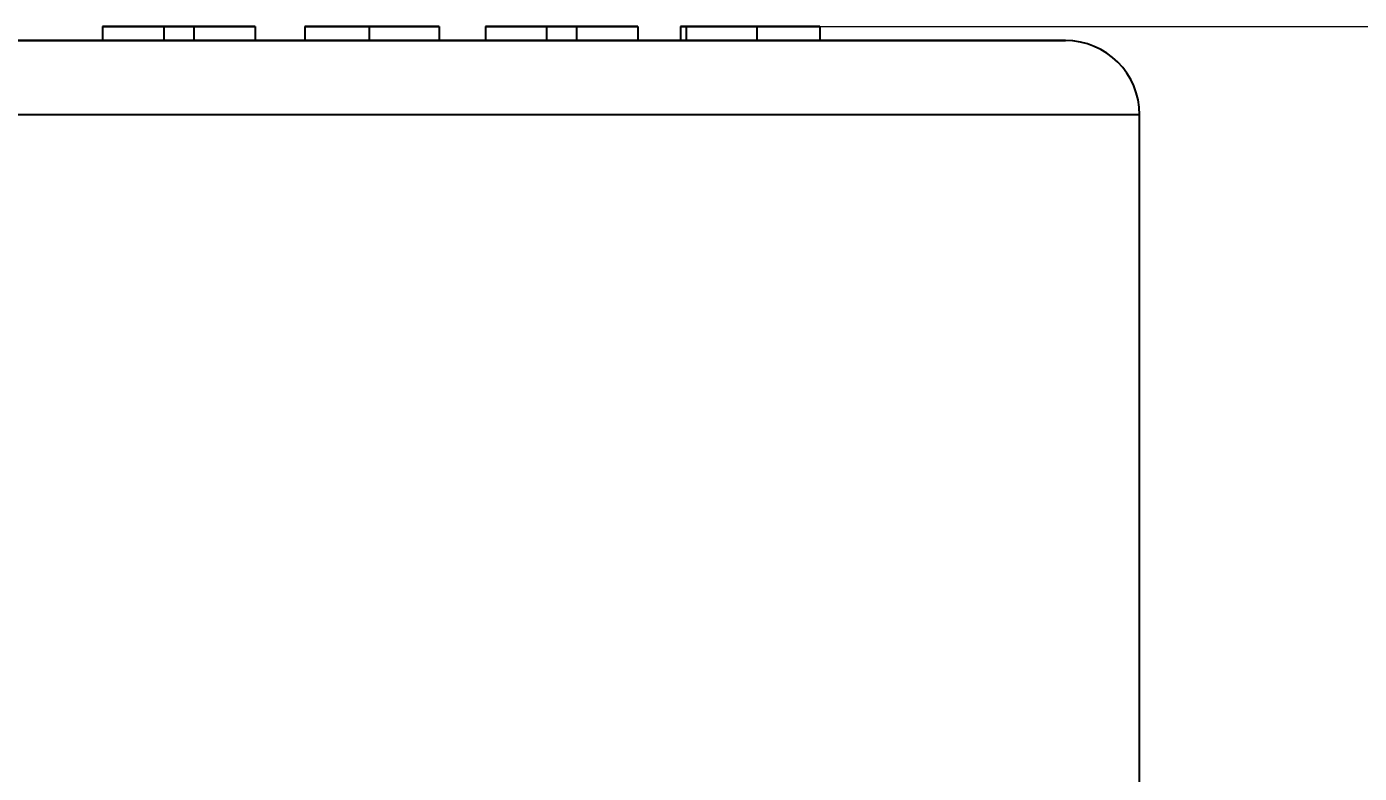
# Model space of a CAD drawing. Header units: millimetres. Extents: x 2126 to 3741, y 477 to 1658.
# Drawn here: x 2422.5 to 2566, y 1094.4 to 1174.8 of the extents above; entities that cross this region are included whole.
import ezdxf

# ---------------------------------------------------------------- set-up
doc = ezdxf.new("R2010")
doc.units = ezdxf.units.MM
doc.layers.add('AM_5', color=3, linetype='Continuous', lineweight=25)
doc.styles.add('SLDTEXTSTYLE1', font='txt.shx', dxfattribs={"width": 0.7, "bigfont": 'gbcbig.shx'})
doc.dimstyles.new('SLDDIMSTYLE12$0', dxfattribs={"dimtxt": 12, "dimasz": 10, "dimexe": 0, "dimexo": 0.0625, "dimgap": 0.875, "dimtad": 1, "dimdec": 1, "dimlfac": 1.8, "dimrnd": 1e-09, "dimzin": 12, "dimdsep": 46, "dimtxsty": 'SLDTEXTSTYLE1', "dimcen": 0.09, "dimdle": 8.16, "dimclrd": 3, "dimclre": 3, "dimadec": 0, "dimazin": 3, "dimtfac": 1, "dimtdec": 1, "dimtofl": 0, "dimtmove": 0, "dimatfit": 3, "dimfxl": 0, "dimfrac": 2, "dimtolj": 1, "dimlwd": 5, "dimlwe": 5, "dimarcsym": 0})

# ---------------------------------------------------------------- blocks, each defined once
blk = doc.blocks.new('*D24')
at = {"layer": 'AM_5', "color": 3, "linetype": 'Continuous', "lineweight": 5, "transparency": 16777216}
for p, q in [((2507.94, 1174.83), (2714.46, 1174.83)), ((2714.46, 1022.33), (2714.46, 1164.83))]:
    blk.add_line(p, q, dxfattribs=at)
at = {"layer": 'AM_5', "color": 3, "lineweight": 5, "transparency": 16777216}
blk.add_line((2564.63, 1012.33), (2714.46, 1012.33), dxfattribs=at)
at = {"layer": 'AM_5', "color": 3, "transparency": 16777216}
for points in [[(2712.8, 1164.83), (2716.13, 1164.83), (2714.46, 1174.83)], [(2712.8, 1022.33), (2716.13, 1022.33), (2714.46, 1012.33)]]:
    blk.add_solid(points, dxfattribs=at)
at = {"layer": 'Defpoints', "color": 0, "transparency": 16777216}
for p in [(2507.87, 1174.83), (2714.46, 1174.83), (2564.57, 1012.33)]:
    blk.add_point(p, dxfattribs=at)
at = {"layer": 'AM_5', "color": 0, "transparency": 16777216, "insert": (2707.59, 1093.58), "char_height": 12, "attachment_point": 5, "rotation": 90, "style": 'SLDTEXTSTYLE1'}
blk.add_mtext('\\A1;165', dxfattribs=at)

msp = doc.modelspace()

# ---------------------------------------------------------------- linework, layer by layer
at = {"color": 7, "linetype": 'Continuous', "lineweight": 25}
for p, q in [((2437.237, 1174.829), (2430.65, 1174.829)), ((2430.65, 1174.829), (2434.544, 1174.829)), ((2430.65, 1174.829), (2430.65, 1173.329)), ((2434.544, 1174.829), (2436.361, 1174.829)), ((2436.361, 1174.829), (2441.377, 1174.829)), ((2440.647, 1174.829), (2437.078, 1174.829)), ((2437.078, 1174.829), (2438.87, 1174.829)), ((2440.506, 1174.829), (2437.237, 1174.829)), ((2437.237, 1174.829), (2437.237, 1173.329)), ((2438.87, 1174.829), (2440.647, 1174.829)), ((2440.506, 1173.329), (2440.506, 1174.829)), ((2447.071, 1174.829), (2440.506, 1174.829)), ((2441.377, 1174.829), (2443.195, 1174.829)), ((2443.195, 1174.829), (2447.071, 1174.829)), ((2447.071, 1174.829), (2447.071, 1173.329)), ((2452.434, 1174.829), (2456.134, 1174.829)), ((2459.896, 1174.829), (2452.434, 1174.829)), ((2452.434, 1174.829), (2452.434, 1174.829)), ((2452.434, 1174.829), (2455.426, 1174.829)), ((2452.434, 1174.829), (2452.434, 1173.329)), ((2455.426, 1174.829), (2455.672, 1174.829)), ((2455.875, 1174.829), (2455.875, 1174.829)), ((2455.875, 1174.829), (2459.896, 1174.829)), ((2459.355, 1174.829), (2459.355, 1173.329)), ((2459.896, 1174.829), (2459.896, 1174.829)), ((2466.906, 1174.829), (2466.906, 1173.329)), ((2478.464, 1174.829), (2471.877, 1174.829)), ((2471.877, 1174.829), (2475.771, 1174.829)), ((2471.877, 1174.829), (2471.877, 1173.329)), ((2475.771, 1174.829), (2477.588, 1174.829)), ((2477.588, 1174.829), (2482.604, 1174.829)), ((2481.874, 1174.829), (2478.305, 1174.829)), ((2478.305, 1174.829), (2480.098, 1174.829)), ((2481.733, 1174.829), (2478.464, 1174.829)), ((2478.464, 1174.829), (2478.464, 1173.329)), ((2480.098, 1174.829), (2481.874, 1174.829)), ((2481.733, 1173.329), (2481.733, 1174.829)), ((2488.298, 1174.829), (2481.733, 1174.829)), ((2482.604, 1174.829), (2484.422, 1174.829)), ((2484.422, 1174.829), (2488.298, 1174.829)), ((2488.298, 1174.829), (2488.298, 1173.329)), ((2497.815, 1174.829), (2492.882, 1174.829)), ((2492.882, 1174.829), (2496.732, 1174.829)), ((2492.882, 1174.829), (2492.882, 1173.329)), ((2493.529, 1173.329), (2493.529, 1174.829)), ((2496.732, 1174.829), (2501.405, 1174.829)), ((2500.974, 1174.829), (2504.045, 1174.829)), ((2501.101, 1174.829), (2501.101, 1173.329)), ((2507.873, 1174.829), (2501.101, 1174.829)), ((2501.405, 1174.829), (2504.045, 1174.829)), ((2504.045, 1174.829), (2501.753, 1174.829)), ((2504.045, 1174.829), (2504.045, 1174.829)), ((2504.045, 1174.829), (2507.873, 1174.829)), ((2504.045, 1174.829), (2504.045, 1174.829)), ((2507.873, 1174.829), (2507.873, 1174.829)), ((2507.873, 1174.829), (2507.873, 1173.329)), ((2507.873, 1174.829), (2507.873, 1173.329)), ((2430.65, 1173.329), (2437.237, 1173.329)), ((2437.237, 1173.329), (2440.506, 1173.329)), ((2440.506, 1173.329), (2447.071, 1173.329)), ((2466.906, 1173.33), (2471.877, 1173.33)), ((2471.877, 1173.329), (2478.464, 1173.329)), ((2478.464, 1173.329), (2481.733, 1173.329)), ((2481.733, 1173.329), (2488.298, 1173.329)), ((2488.298, 1173.33), (2492.882, 1173.33)), ((2492.882, 1173.329), (2493.529, 1173.329)), ((2501.101, 1173.329), (2507.873, 1173.329)), ((2507.873, 1173.329), (2507.873, 1173.329)), ((2542.329, 1059.299), (2542.329, 1165.329))]:
    msp.add_line(p, q, dxfattribs=at)
at = {"color": 7, "linetype": 'Continuous', "lineweight": 25, "flags": 128}
msp.add_lwpolyline([(2542.329, 1165.329), (2542.151, 1165.329), (2541.616, 1165.329), (2540.729, 1165.329), (2539.493, 1165.329), (2537.915, 1165.329), (2536.003, 1165.329), (2533.766, 1165.329), (2531.217, 1165.329), (2528.367, 1165.329), (2525.231, 1165.329), (2521.826, 1165.329), (2518.169, 1165.329), (2514.278, 1165.329), (2510.174, 1165.329), (2505.876, 1165.329), (2501.408, 1165.329), (2496.791, 1165.329), (2492.05, 1165.329), (2487.209, 1165.329), (2482.291, 1165.329), (2477.323, 1165.329), (2472.329, 1165.329), (2467.335, 1165.329), (2462.367, 1165.329), (2457.449, 1165.329), (2452.608, 1165.329), (2447.866, 1165.329), (2443.25, 1165.329), (2438.782, 1165.329), (2434.484, 1165.329), (2430.38, 1165.329), (2426.489, 1165.329), (2422.831, 1165.329), (2419.426, 1165.329)], dxfattribs=at)
at = {"color": 7, "linetype": 'Continuous', "lineweight": 25}
msp.add_arc((2534.329, 1165.329), 8, 360, 90, dxfattribs=at)
for points, knots in [([(2459.355, 1174.829), (2458.845, 1174.829), (2457.829, 1174.829), (2456.196, 1174.829), (2454.636, 1174.829), (2453.382, 1174.829), (2452.561, 1174.829), (2452.478, 1174.829), (2452.434, 1174.829)], [0, 0, 0, 0, 0.13114557, 0.26152719, 0.43053232, 0.59905832, 0.78617201, 1, 1, 1, 1]), ([(2455.672, 1174.829), (2455.679, 1174.829), (2455.696, 1174.829), (2455.913, 1174.829), (2456.633, 1174.829), (2457.915, 1174.829), (2459.066, 1174.829), (2459.615, 1174.829)], [0, 0, 0, 0, 0.0480273, 0.1148309, 0.233216, 0.6345243, 1, 1, 1, 1]), ([(2459.228, 1174.829), (2458.804, 1174.829), (2458.06, 1174.829), (2457.118, 1174.829), (2456.41, 1174.829), (2455.941, 1174.829), (2455.899, 1174.829), (2455.875, 1174.829)], [0, 0, 0, 0, 0.2043544, 0.3586739, 0.5127895, 0.7124459, 1, 1, 1, 1]), ([(2456.134, 1174.829), (2456.148, 1174.829), (2456.176, 1174.829), (2456.446, 1174.829), (2457.033, 1174.829), (2457.839, 1174.829), (2458.67, 1174.829), (2459.171, 1174.829), (2459.355, 1174.829)], [0, 0, 0, 0, 0.2296319, 0.4575605, 0.6152818, 0.7736499, 0.9169672, 1, 1, 1, 1]), ([(2462.946, 1174.829), (2462.917, 1174.829), (2462.87, 1174.829), (2462.426, 1174.829), (2461.497, 1174.829), (2460.435, 1174.829), (2459.584, 1174.829), (2459.228, 1174.829)], [0, 0, 0, 0, 0.3330331, 0.5539557, 0.7183333, 0.8819115, 1, 1, 1, 1]), ([(2466.906, 1174.829), (2466.878, 1174.829), (2466.831, 1174.829), (2466.419, 1174.829), (2465.721, 1174.829), (2464.459, 1174.829), (2462.527, 1174.829), (2460.697, 1174.829), (2459.67, 1174.829), (2459.355, 1174.829)], [0, 0, 0, 0, 0.1985013, 0.3338137, 0.4687628, 0.6319948, 0.7964274, 0.9375005, 1, 1, 1, 1]), ([(2459.355, 1174.829), (2459.703, 1174.829), (2460.382, 1174.829), (2461.302, 1174.829), (2462.121, 1174.829), (2462.655, 1174.829), (2462.913, 1174.829), (2462.935, 1174.829), (2462.946, 1174.829)], [0, 0, 0, 0, 0.1055686, 0.2061744, 0.3333255, 0.5255849, 0.762499, 1, 1, 1, 1]), ([(2459.615, 1174.829), (2460.44, 1174.829), (2462.091, 1174.829), (2464.199, 1174.829), (2465.923, 1174.829), (2466.784, 1174.829), (2466.865, 1174.829), (2466.906, 1174.829)], [0, 0, 0, 0, 0.17934361, 0.35888885, 0.5415629, 0.76594867, 1, 1, 1, 1]), ([(2501.101, 1174.829), (2500.092, 1174.829), (2498.253, 1174.829), (2496.023, 1174.829), (2494.552, 1174.829), (2493.668, 1174.829), (2493.58, 1174.829), (2493.529, 1174.829)], [0, 0, 0, 0, 0.276074, 0.5026478, 0.648994, 0.7958383, 1, 1, 1, 1]), ([(2493.529, 1174.829), (2493.55, 1174.829), (2493.593, 1174.829), (2493.976, 1174.829), (2495.052, 1174.829), (2496.448, 1174.829), (2497.506, 1174.829), (2497.815, 1174.829)], [0, 0, 0, 0, 0.1629267, 0.3248672, 0.5602734, 0.8718604, 1, 1, 1, 1]), ([(2497.361, 1174.829), (2497.387, 1174.829), (2497.428, 1174.829), (2497.87, 1174.829), (2498.595, 1174.829), (2499.664, 1174.829), (2500.538, 1174.829), (2500.974, 1174.829)], [0, 0, 0, 0, 0.2351446, 0.3753425, 0.5160023, 0.7589134, 1, 1, 1, 1]), ([(2501.753, 1174.829), (2501.056, 1174.829), (2500.006, 1174.829), (2498.67, 1174.829), (2497.907, 1174.829), (2497.429, 1174.829), (2497.385, 1174.829), (2497.361, 1174.829)], [0, 0, 0, 0, 0.33624225, 0.50689056, 0.67978579, 0.82636291, 1, 1, 1, 1]), ([(2472.329, 1173.329), (2469.809, 1173.329), (2464.69, 1173.329), (2457.017, 1173.329), (2450.015, 1173.329), (2443.775, 1173.329), (2438.324, 1173.329), (2433.172, 1173.329), (2428.41, 1173.329), (2424.117, 1173.329), (2420.357, 1173.329), (2417.177, 1173.329), (2414.337, 1173.329), (2412.075, 1173.329), (2410.641, 1173.329), (2410.175, 1173.329), (2410.641, 1173.329), (2412.075, 1173.329), (2414.337, 1173.329), (2417.178, 1173.329), (2420.353, 1173.329), (2424.132, 1173.329), (2427.582, 1173.33), (2429.92, 1173.33), (2430.65, 1173.33)], [0, 0, 0, 0, 0.05074112, 0.10305579, 0.15684183, 0.19855941, 0.24093569, 0.28376278, 0.32681888, 0.36987498, 0.41270207, 0.45507835, 0.49679593, 0.55057883, 0.60289426, 0.65363776, 0.70437809, 0.75669356, 0.8104796, 0.85219718, 0.89457346, 0.93740055, 0.98045665, 1, 1, 1, 1]), ([(2447.071, 1173.33), (2447.874, 1173.33), (2449.601, 1173.33), (2451.447, 1173.33), (2452.434, 1173.33)], [0, 0, 0, 0, 0.4653058, 1, 1, 1, 1]), ([(2452.434, 1173.329), (2452.498, 1173.329), (2452.612, 1173.329), (2453.737, 1173.329), (2455.258, 1173.329), (2457.199, 1173.329), (2458.615, 1173.329), (2459.355, 1173.329)], [0, 0, 0, 0, 0.2594927, 0.46447, 0.6370764, 0.810103, 1, 1, 1, 1]), ([(2459.355, 1173.329), (2460.213, 1173.329), (2461.774, 1173.329), (2463.752, 1173.329), (2465.365, 1173.329), (2466.364, 1173.329), (2466.83, 1173.329), (2466.88, 1173.329), (2466.906, 1173.329)], [0, 0, 0, 0, 0.1686401, 0.3068009, 0.4445468, 0.6493658, 0.8244287, 1, 1, 1, 1]), ([(2507.873, 1173.33), (2509.067, 1173.33), (2512.011, 1173.33), (2516.239, 1173.33), (2520.544, 1173.329), (2524.3, 1173.329), (2527.482, 1173.329), (2530.321, 1173.329), (2532.583, 1173.329), (2534.017, 1173.329), (2534.483, 1173.329), (2534.017, 1173.329), (2532.583, 1173.329), (2530.321, 1173.329), (2527.481, 1173.329), (2524.301, 1173.329), (2520.541, 1173.329), (2516.248, 1173.329), (2511.486, 1173.329), (2506.334, 1173.329), (2500.883, 1173.329), (2494.644, 1173.329), (2487.641, 1173.329), (2479.968, 1173.329), (2474.849, 1173.329), (2472.329, 1173.329)], [0, 0, 0, 0, 0.0279063, 0.0687994, 0.1096924, 0.150368, 0.1906154, 0.2302372, 0.2813181, 0.3310053, 0.3791996, 0.4273908, 0.4770781, 0.528162, 0.5677838, 0.6080312, 0.6487067, 0.6895998, 0.7304928, 0.7711684, 0.8114158, 0.8510376, 0.9021185, 0.9518065, 1, 1, 1, 1]), ([(2493.529, 1173.329), (2493.579, 1173.329), (2493.664, 1173.329), (2494.514, 1173.329), (2495.941, 1173.329), (2498.187, 1173.329), (2500.061, 1173.329), (2501.101, 1173.329)], [0, 0, 0, 0, 0.2019609, 0.3446228, 0.48769, 0.7156034, 1, 1, 1, 1])]:
    msp.add_open_spline(points, degree=3, knots=knots, dxfattribs=at)

# ---------------------------------------------------------------- dimensions: what is measured, and where the dimension line sits
at = {"layer": 'AM_5'}
dim = msp.add_linear_dim(base=(2714.462, 1174.829), p1=(2564.571, 1012.329), p2=(2507.873, 1174.829), angle=270, text='165', dimstyle='SLDDIMSTYLE12$0', override={"dimlfac": 1, "dimpost": ''}, dxfattribs=at)
dim.commit()
dim.dimension.update_dxf_attribs({"geometry": '*D24', "text_midpoint": (2707.587, 1093.579)})

doc.saveas('drawing.dxf')
